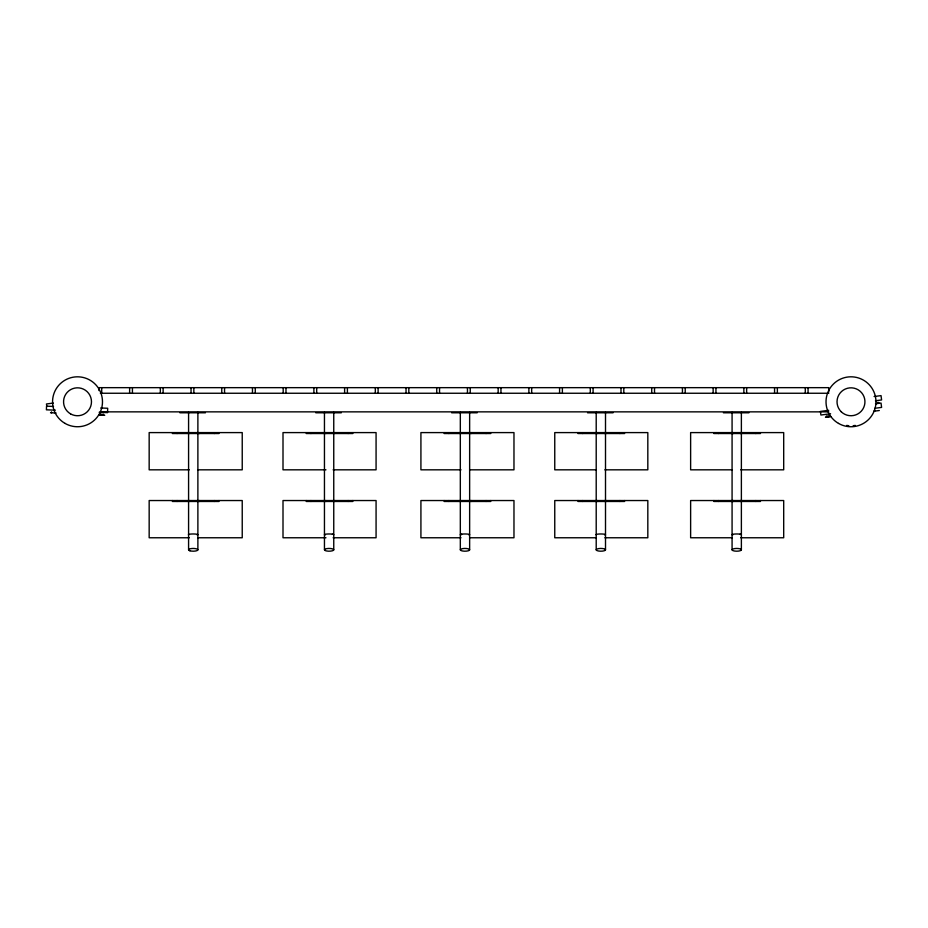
<?xml version="1.0" encoding="UTF-8"?>
<svg xmlns="http://www.w3.org/2000/svg" width="928" height="928" viewBox="0 0 928 928"><rect width="100%" height="100%" fill="white"/><g stroke="black" fill="none" stroke-linecap="round" stroke-linejoin="round"><path stroke-width="1.39" d="M51.458 412.809L51.492 411.881M100.085 415.129L100.12 414.201M100.468 415.141L100.502 414.213M101.465 415.187L101.512 414.259M102.242 415.222L102.277 414.282M103.24 415.257L103.275 414.329M103.623 415.268L103.658 414.34M53.395 403.054L46.47 403.97L46.794 406.371M874.106 396.523L881.032 395.618L881.6 399.956L875.464 400.768M875.823 403.529L879.303 403.077M875.487 403.784L881.032 403.065L881.6 407.404L874.675 408.308M828.727 410.315L820.422 411.406L820.897 415.025L830.583 413.749M825.456 417.24L831.001 416.51M873.77 411.243L879.303 410.524M853.157 425.708L855.326 425.43M100.363 393.252L828.774 393.252M100.363 411.858L828.774 411.858M179.904 412.786L205.448 412.786M315.787 412.786L341.318 412.786M451.658 412.786L477.189 412.786M587.54 412.786L613.072 412.786M723.411 412.786L748.942 412.786M189.254 469.823L149.164 469.823L149.164 432.599L242.231 432.599L242.231 469.823L197.838 469.823M325.96 469.823L283.005 469.823L283.005 432.599L376.072 432.599L376.072 469.823L333.117 469.823M461.007 469.823L420.918 469.823L420.918 432.599L513.973 432.599L513.973 469.823L469.591 469.823M596.275 469.823L554.758 469.823L554.758 432.599L647.825 432.599L647.825 469.823L604.87 469.823M732.146 469.823L690.629 469.823L690.629 432.599L783.696 432.599L783.696 469.823L740.741 469.823M189.254 537.764L149.164 537.764L149.164 500.54L242.231 500.54L242.231 537.764L197.838 537.764M325.96 537.764L283.005 537.764L283.005 500.54L376.072 500.54L376.072 537.764L333.117 537.764M461.007 537.764L420.918 537.764L420.918 500.54L513.973 500.54L513.973 537.764L469.591 537.764M596.275 537.764L554.758 537.764L554.758 500.54L647.825 500.54L647.825 537.764L604.87 537.764M732.146 537.764L690.629 537.764L690.629 500.54L783.696 500.54L783.696 537.764L740.741 537.764M100.723 407.984L107.694 408.262L107.52 412.635L99.145 412.299M53.522 406.452L46.551 406.174L46.4 409.816L55.39 410.176M50.518 412.774L56.098 412.995M99.145 415.094L104.725 415.315M846.649 425.43L848.818 425.708M878.213 403.216L878.085 402.3L877.83 403.274M874.582 410.199L874.698 411.127M829.4 415.779L829.516 416.707M828.402 415.906L828.53 416.834M827.637 416.011L827.764 416.939M826.651 416.138L826.767 417.066M826.268 416.196L826.384 417.113M828.774 391.964L828.774 387.66L98.913 387.66L98.913 390.526M808.068 387.66L808.068 393.391M805.284 387.66L805.284 393.391M777.362 387.66L777.362 393.391M774.567 387.66L774.567 393.391M760.426 432.599L760.426 433.527L713.899 433.527L713.899 432.599M760.426 500.54L760.426 501.468L713.899 501.468L713.899 500.54M755.775 432.599L755.775 433.527M755.775 500.54L755.775 501.468M746.646 387.66L746.646 393.391M743.862 387.66L743.862 393.391M741.379 412.368L741.379 549.817A4.652 1.38 0 0 1 734.408 551.012A4.652 1.38 0 0 1 734.408 548.622A4.652 1.38 0 0 1 741.379 549.817M740.88 432.599L740.88 433.527M740.88 500.54L740.88 501.468M733.445 432.599L733.445 433.527M733.445 500.54L733.445 501.468M732.076 412.368L732.076 549.817M718.55 432.599L718.55 433.527M718.55 500.54L718.55 501.468M715.94 387.66L715.94 393.391M713.145 387.66L713.145 393.391M685.224 387.66L685.224 393.391M682.44 387.66L682.44 393.391M654.518 387.66L654.518 393.391M651.723 387.66L651.723 393.391M624.556 432.599L624.556 433.527L578.016 433.527L578.016 432.599M624.556 500.54L624.556 501.468L578.016 501.468L578.016 500.54M623.802 387.66L623.802 393.391M621.006 387.66L621.006 393.391M619.904 432.599L619.904 433.527M619.904 500.54L619.904 501.468M605.508 412.368L605.508 549.817A4.652 1.38 0 0 1 598.525 551.012A4.652 1.38 0 0 1 598.525 548.622A4.652 1.38 0 0 1 605.508 549.817M605.01 432.599L605.01 433.527M605.01 500.54L605.01 501.468M597.562 432.599L597.562 433.527M597.562 500.54L597.562 501.468M596.205 412.368L596.205 549.817M593.096 387.66L593.096 393.391M590.301 387.66L590.301 393.391M582.68 432.599L582.68 433.527M582.68 500.54L582.68 501.468M562.38 387.66L562.38 393.391M559.584 387.66L559.584 393.391M531.674 387.66L531.674 393.391M528.879 387.66L528.879 393.391M500.958 387.66L500.958 393.391M498.162 387.66L498.162 393.391M490.715 432.599L490.715 433.527L444.176 433.527L444.176 432.599M490.715 500.54L490.715 501.468L444.176 501.468L444.176 500.54M486.063 432.599L486.063 433.527M486.063 500.54L486.063 501.468M471.169 432.599L471.169 433.527M471.169 500.54L471.169 501.468M470.241 387.66L470.241 393.391M469.638 412.368L469.638 549.817A4.652 1.38 0 0 1 462.654 551.012A4.652 1.38 0 0 1 462.654 548.622A4.652 1.38 0 0 1 469.638 549.817M467.457 387.66L467.457 393.391M460.323 412.368L460.323 549.817M448.827 432.599L448.827 433.527M448.827 500.54L448.827 501.468M439.536 387.66L439.536 393.391M436.74 387.66L436.74 393.391M408.819 387.66L408.819 393.391M406.035 387.66L406.035 393.391M378.114 387.66L378.114 393.391M375.318 387.66L375.318 393.391M352.802 432.599L352.802 433.527L306.275 433.527L306.275 432.599M352.802 500.54L352.802 501.468L306.275 501.468L306.275 500.54M348.151 432.599L348.151 433.527M348.151 500.54L348.151 501.468M347.397 387.66L347.397 393.391M344.613 387.66L344.613 393.391M333.755 412.368L333.755 549.817A4.652 1.38 0 0 1 326.784 551.012A4.652 1.38 0 0 1 326.784 548.622A4.652 1.38 0 0 1 333.755 549.817M333.256 432.599L333.256 433.527M333.256 500.54L333.256 501.468M325.809 432.599L325.809 433.527M325.809 500.54L325.809 501.468M324.452 412.368L324.452 549.817M316.692 387.66L316.692 393.391M313.896 387.66L313.896 393.391M310.926 432.599L310.926 433.527M310.926 500.54L310.926 501.468M285.975 387.66L285.975 393.391M283.191 387.66L283.191 393.391M255.27 387.66L255.27 393.391M252.474 387.66L252.474 393.391M224.553 387.66L224.553 393.391M221.757 387.66L221.757 393.391M218.962 432.599L218.962 433.527L172.434 433.527L172.434 432.599M218.962 500.54L218.962 501.468L172.434 501.468L172.434 500.54M214.31 432.599L214.31 433.527M214.31 500.54L214.31 501.468M199.416 432.599L199.416 433.527M199.416 500.54L199.416 501.468M197.884 412.368L197.884 549.817M193.848 387.66L193.848 393.391M191.052 387.66L191.052 393.391M188.581 412.368L188.581 549.817M177.086 432.599L177.086 433.527M177.086 500.54L177.086 501.468M163.131 387.66L163.131 393.391M160.335 387.66L160.335 393.391M132.426 387.66L132.426 393.391M129.63 387.66L129.63 393.391M101.709 387.66L101.709 393.391M596.194 534.853A4.733 0.708 0 0 1 601.379 533.971A4.733 0.708 0 0 1 604.882 535.027M732.702 535.027A4.733 0.708 0 0 1 733.955 534.11A4.733 0.708 0 0 1 740.184 534.18M740.022 534.18A4.733 0.708 0 0 1 741.228 534.853M460.949 535.027A4.733 0.708 0 0 1 461.692 534.18M461.518 534.18A4.733 0.708 0 0 1 467.758 534.11A4.733 0.708 0 0 1 469.011 535.027M325.078 535.027A4.733 0.708 0 0 1 326.331 534.11A4.733 0.708 0 0 1 332.56 534.18M332.398 534.18A4.733 0.708 0 0 1 333.593 534.853M188.57 534.853A4.733 0.708 0 0 1 193.755 533.971A4.733 0.708 0 0 1 197.258 535.027M189.938 550.791A4.652 1.38 0 0 0 197.722 550.176A4.652 1.38 0 0 0 192.026 548.494A4.652 1.38 0 0 0 189.938 550.791M841.116 411.649A13.955 13.955 0 0 0 864.467 405.385A13.955 13.955 0 0 0 847.368 388.298A13.955 13.955 0 0 0 841.116 411.649M838.494 423.4A24.975 24.975 0 0 0 875.962 401.778A24.975 24.975 0 0 0 838.494 380.155A24.975 24.975 0 0 0 838.494 423.4M70.54 413.865A13.955 13.955 0 0 0 91.478 401.778A13.955 13.955 0 0 0 70.54 389.69A13.955 13.955 0 0 0 70.54 413.865M65.03 423.4A24.975 24.975 0 0 0 102.486 401.778A24.975 24.975 0 0 0 65.03 380.155A24.975 24.975 0 0 0 65.03 423.4"/></g></svg>
